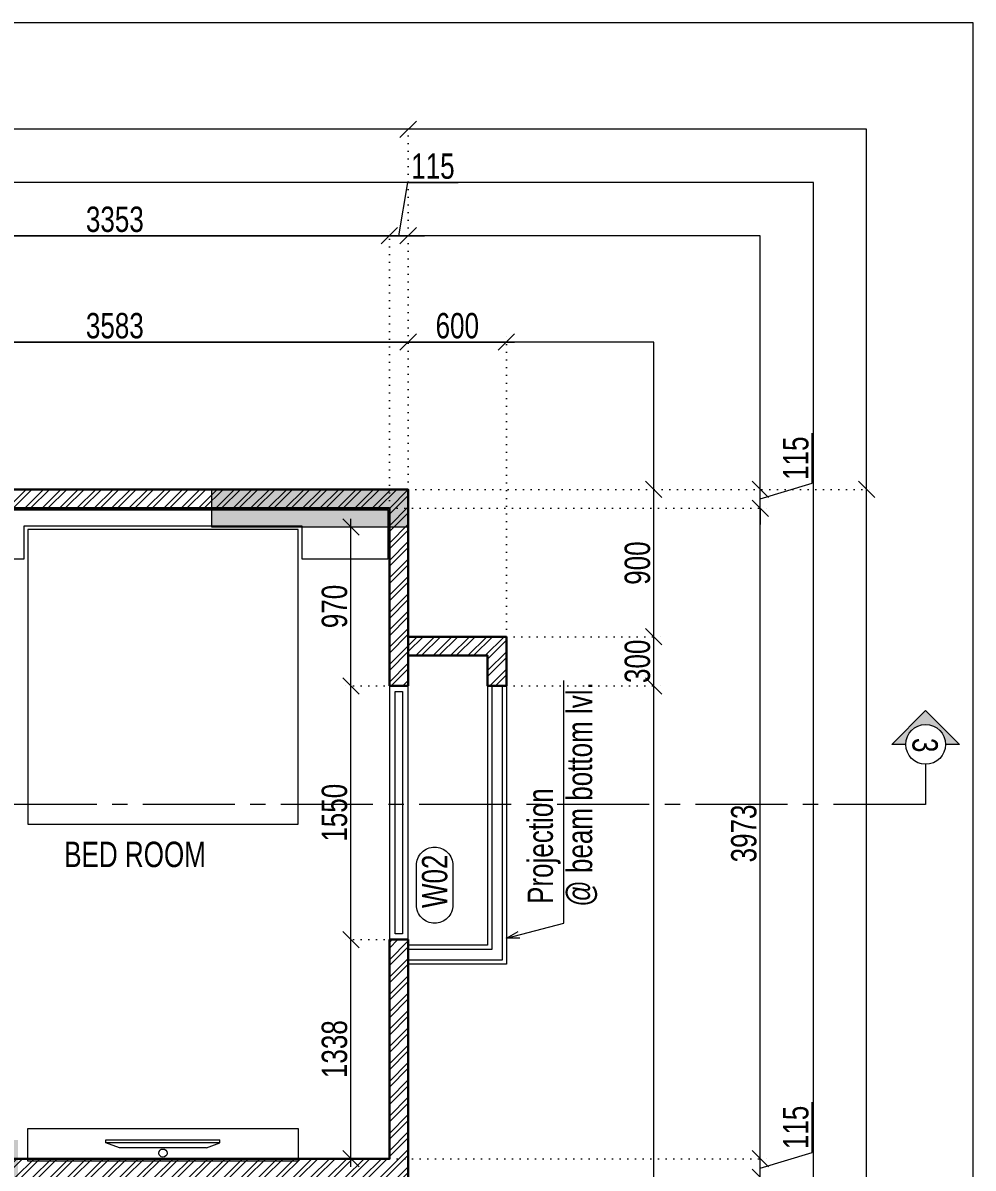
# Model space of a CAD drawing. Header units: inches. Extents: x 785882 to 928568, y 496782 to 576896.
# Drawn here: x 881659 to 887462, y 559058 to 566054 of the extents above; entities that cross this region are included whole.
import ezdxf
from ezdxf.enums import TextEntityAlignment as Align

# ---------------------------------------------------------------- set-up
doc = ezdxf.new("R2010")
doc.units = ezdxf.units.IN
doc.header["$LTSCALE"] = 750
doc.header["$MEASUREMENT"] = 0
for name, pattern in [('CENTER', [2, 1.25, -0.25, 0.25, -0.25]), ('CENTER2', [1.125, 0.75, -0.125, 0.125, -0.125]), ('DOT', [0.25, 0, -0.25])]:
    doc.linetypes.add(name, pattern=pattern)
for name, color, linetype, lineweight in [('COLUMN', 5, 'Continuous', 13), ('DIMENSION WORKING-MSA', 222, 'Continuous', 13), ('ELE-01-MSA', 7, 'Continuous', 30), ('ELE-03-MSA', 145, 'Continuous', 18), ('FURNITURE-MSA', 251, 'Continuous', 5), ('SECTION LINE', 14, 'CENTER', 9), ('TEXT DETAIL-MSA', 212, 'Continuous', 13), ('TEXT ROOM NAME-MSA', 210, 'Continuous', 13), ('WALL HATCH-MSA', 251, 'Continuous', 9), ('WALL-MSA', 32, 'Continuous', 30), ('WINDOE NO-MAS', 4, 'Continuous', 9), ('WINDOW-MSA', 50, 'Continuous', 13)]:
    doc.layers.add(name, color=color, linetype=linetype, lineweight=lineweight)
doc.layers.add('R.C.C HATCH-MSA', color=250, linetype='Continuous')
doc.styles.add('125', font='swisscl.ttf', dxfattribs={"height": 125})
doc.styles.add('AR', font='swisscl.ttf')
doc.styles.add('ARIAL', font='swisscl.ttf', dxfattribs={"height": 360})
doc.styles.add('Arial-Reg+0.8Sc', font='swisscl.ttf')
doc.styles.add('MtXpl_Swis721_LtCn_B', font='swisscl.ttf')
doc.dimstyles.new('100 K.T', dxfattribs={"dimtxt": 360, "dimasz": 80, "dimexe": 0.18, "dimexo": 0.0625, "dimgap": 1, "dimtad": 1, "dimdec": 0, "dimzin": 0, "dimdsep": 46, "dimtxsty": 'ARIAL', "dimblk": 'DOT', "dimcen": 0.09, "dimse1": 1, "dimse2": 1, "dimclrd": 50, "dimclrt": 256, "dimadec": 0, "dimazin": 0, "dimtfac": 1, "dimtdec": 0, "dimtofl": 0, "dimtmove": 1, "dimatfit": 0, "dimfxl": 1, "dimtolj": 1, "dimtzin": 0, "dimlwd": -1, "dimarcsym": 0})
doc.dimstyles.new('WORKING DIM', dxfattribs={"dimtxt": 155, "dimasz": 100, "dimexe": 50, "dimexo": 0, "dimgap": 20, "dimtad": 1, "dimdec": 0, "dimzin": 0, "dimdsep": 46, "dimtxsty": 'AR', "dimblk": 'OBLIQUE', "dimcen": 0.09, "dimdle": 50, "dimclrd": 256, "dimclre": 250, "dimclrt": 256, "dimadec": 0, "dimazin": 0, "dimtfac": 1, "dimtdec": 0, "dimtofl": 0, "dimtmove": 1, "dimatfit": 0, "dimfxl": 1, "dimtolj": 1, "dimtzin": 0, "dimlwd": -1, "dimlwe": -1, "dimarcsym": 0})
pattern_1 = [(45, (36976.4, 0), (-53.0330086, 53.0330086), []), (45, (37011.755, 0), (-53.0330086, 53.0330086), [])]

# ---------------------------------------------------------------- blocks, each defined once
blk = doc.blocks.new('BLOCK-G & H TYPICAL COLOUMN')
at = {"layer": 'R.C.C HATCH-MSA'}
h = blk.add_hatch(color=256, dxfattribs=at)
h.dxf.hatch_style = 1
h.paths.add_polyline_path([(172697.62, -104207.75), (172688.57, -104207.75), (172688.57, -104255), (172697.62, -104255)])
h.paths.add_polyline_path([(172327.12, -104207.75), (172336.18, -104207.75), (172336.18, -104255), (172327.12, -104255)])
h.paths.add_polyline_path([(172819.88, -104207.75), (172819.88, -104216.81), (172867.12, -104216.81), (172867.12, -104207.75)])
h.paths.add_polyline_path([(172204.87, -104207.75), (172204.87, -104216.81), (172157.62, -104216.81), (172157.62, -104207.75)])
h.paths.add_polyline_path([(172561.18, -104240.06), (172552.12, -104240.06), (172552.12, -104287.31), (172561.18, -104287.31)])
h.paths.add_polyline_path([(172463.57, -104240.06), (172472.62, -104240.06), (172472.62, -104287.31), (172463.57, -104287.31)])
h.paths.add_polyline_path([(172177.87, -104422.2), (172177.87, -104431.25), (172130.62, -104431.25), (172130.62, -104422.2)])
h.paths.add_polyline_path([(172894.12, -104422.2), (172894.12, -104431.25), (172846.88, -104431.25), (172846.88, -104422.2)])
h.paths.add_polyline_path([(172336.12, -104486.75), (172336.12, -104495.81), (172288.87, -104495.81), (172288.87, -104486.75)])
h.paths.add_polyline_path([(172202.62, -104543.75), (172202.62, -104552.81), (172155.37, -104552.81), (172155.37, -104543.75)])
h.paths.add_polyline_path([(172822.13, -104543.75), (172822.13, -104552.81), (172869.37, -104552.81), (172869.37, -104543.75)])
h.paths.add_polyline_path([(172516.9, -104495.81), (172507.85, -104495.81), (172507.85, -104448.56), (172516.9, -104448.56)])
h.paths.add_polyline_path([(172697.62, -104104.25), (172688.57, -104104.25), (172688.57, -104057.01), (172697.62, -104057.01)])
h.paths.add_polyline_path([(172327.12, -104104.25), (172336.18, -104104.25), (172336.18, -104057.01), (172327.12, -104057.01)])
h.paths.add_polyline_path([(172819.88, -104104.25), (172819.88, -104095.2), (172867.12, -104095.2), (172867.12, -104104.25)])
h.paths.add_polyline_path([(172204.87, -104104.25), (172204.87, -104095.2), (172157.62, -104095.2), (172157.62, -104104.25)])
h.paths.add_polyline_path([(172561.18, -104071.94), (172552.12, -104071.94), (172552.12, -104024.7), (172561.18, -104024.7)])
h.paths.add_polyline_path([(172463.57, -104071.94), (172472.62, -104071.94), (172472.62, -104024.7), (172463.57, -104024.7)])
h.paths.add_polyline_path([(172177.87, -103889.81), (172177.87, -103880.75), (172130.62, -103880.75), (172130.62, -103889.81)])
h.paths.add_polyline_path([(172894.12, -103889.81), (172894.12, -103880.75), (172846.88, -103880.75), (172846.88, -103889.81)])
h.paths.add_polyline_path([(172336.12, -103825.25), (172336.12, -103816.2), (172288.87, -103816.2), (172288.87, -103825.25)])
h.paths.add_polyline_path([(172202.62, -103768.25), (172202.62, -103759.2), (172155.37, -103759.2), (172155.37, -103768.25)])
h.paths.add_polyline_path([(172822.13, -103768.25), (172822.13, -103759.2), (172869.37, -103759.2), (172869.37, -103768.25)])
h.paths.add_polyline_path([(172516.9, -103816.2), (172507.85, -103816.2), (172507.85, -103863.44), (172516.9, -103863.44)])
h.paths.add_polyline_path([(172548.37, -103699.31), (172548.37, -103690.25), (172595.62, -103690.25), (172595.62, -103699.31)])
h.paths.add_polyline_path([(172476.37, -103699.31), (172476.37, -103690.25), (172429.13, -103690.25), (172429.13, -103699.31)])
h.paths.add_polyline_path([(172726.82, -103612.31), (172726.82, -103603.25), (172774.06, -103603.25), (172774.06, -103612.31)])
h.paths.add_polyline_path([(172297.93, -103612.31), (172297.93, -103603.25), (172250.69, -103603.25), (172250.69, -103612.31)])
h.paths.add_polyline_path([(172920.37, -103523.81), (172920.37, -103514.75), (172857.56, -103514.75), (172857.56, -103523.81)])
h.paths.add_polyline_path([(172104.37, -103523.81), (172104.37, -103514.75), (172167.19, -103514.75), (172167.19, -103523.81)])
h.paths.add_polyline_path([(172476.37, -103492.94), (172467.32, -103492.94), (172467.32, -103445.7), (172476.37, -103445.7)])
h.paths.add_polyline_path([(172548.37, -103492.94), (172557.43, -103492.94), (172557.43, -103445.7), (172548.37, -103445.7)])
h.paths.add_polyline_path([(172663.43, -103454.75), (172759.5, -103454.75), (172759.5, -103349.7), (172663.43, -103349.7), (172663.43, -103358.75), (172750.44, -103358.75), (172750.44, -103445.7), (172663.43, -103445.7)])
h.paths.add_polyline_path([(172361.32, -103454.75), (172265.25, -103454.75), (172265.25, -103349.7), (172361.32, -103349.7), (172361.32, -103358.75), (172274.31, -103358.75), (172274.31, -103445.7), (172361.32, -103445.7)])
h.paths.add_polyline_path([(172428.37, -103358.75), (172419.32, -103358.75), (172419.32, -103311.51), (172428.37, -103311.51)])
h.paths.add_polyline_path([(172428.37, -103132.74), (172419.32, -103132.74), (172419.32, -103179.99), (172428.37, -103179.99)])
h.paths.add_polyline_path([(172151.62, -103286.75), (172151.62, -103277.7), (172104.37, -103277.7), (172104.37, -103286.75)])
h.paths.add_polyline_path([(172245.43, -103162.74), (172245.43, -103153.68), (172198.19, -103153.68), (172198.19, -103162.74)])
h.paths.add_polyline_path([(172428.37, -103021.25), (172419.32, -103021.25), (172419.32, -103068.5), (172428.37, -103068.5)])
h.paths.add_polyline_path([(172245.43, -102997.25), (172236.37, -102997.25), (172236.37, -103044.5), (172245.43, -103044.5)])
h.paths.add_polyline_path([(172104.37, -102997.25), (172104.37, -103006.31), (172151.62, -103006.31), (172151.62, -102997.25)])
h.paths.add_polyline_path([(172596.37, -103358.75), (172605.43, -103358.75), (172605.43, -103311.51), (172596.37, -103311.51)])
h.paths.add_polyline_path([(172596.37, -103132.74), (172605.43, -103132.74), (172605.43, -103179.99), (172596.37, -103179.99)])
h.paths.add_polyline_path([(172873.13, -103286.75), (172873.13, -103277.7), (172920.37, -103277.7), (172920.37, -103286.75)])
h.paths.add_polyline_path([(172779.32, -103162.74), (172779.32, -103153.68), (172826.56, -103153.68), (172826.56, -103162.74)])
h.paths.add_polyline_path([(172596.37, -103021.25), (172605.43, -103021.25), (172605.43, -103068.5), (172596.37, -103068.5)])
h.paths.add_polyline_path([(172779.32, -102997.25), (172788.37, -102997.25), (172788.37, -103044.5), (172779.32, -103044.5)])
h.paths.add_polyline_path([(172920.37, -102997.25), (172920.37, -103006.31), (172873.13, -103006.31), (172873.13, -102997.25)])
h.paths.add_polyline_path([(172548.37, -104612.7), (172548.37, -104621.75), (172595.62, -104621.75), (172595.62, -104612.7)])
h.paths.add_polyline_path([(172476.37, -104612.7), (172476.37, -104621.75), (172429.13, -104621.75), (172429.13, -104612.7)])
h.paths.add_polyline_path([(172297.93, -104699.7), (172297.93, -104708.75), (172250.69, -104708.75), (172250.69, -104699.7)])
h.paths.add_polyline_path([(172104.37, -104788.2), (172104.37, -104797.25), (172167.19, -104797.25), (172167.19, -104788.2)])
h.paths.add_polyline_path([(172726.82, -104699.7), (172726.82, -104708.75), (172774.06, -104708.75), (172774.06, -104699.7)])
h.paths.add_polyline_path([(172920.37, -104788.2), (172920.37, -104797.25), (172857.56, -104797.25), (172857.56, -104788.2)])
h.paths.add_polyline_path([(172476.37, -104819.06), (172467.32, -104819.06), (172467.32, -104866.31), (172476.37, -104866.31)])
h.paths.add_polyline_path([(172548.37, -104819.06), (172557.43, -104819.06), (172557.43, -104866.31), (172548.37, -104866.31)])
h.paths.add_polyline_path([(172663.43, -104857.25), (172759.5, -104857.25), (172759.5, -104962.31), (172663.43, -104962.31), (172663.43, -104953.25), (172750.44, -104953.25), (172750.44, -104866.31), (172663.43, -104866.31)])
h.paths.add_polyline_path([(172361.32, -104857.25), (172265.25, -104857.25), (172265.25, -104962.31), (172361.32, -104962.31), (172361.32, -104953.25), (172274.31, -104953.25), (172274.31, -104866.31), (172361.32, -104866.31)])
h.paths.add_polyline_path([(172428.37, -104953.25), (172419.32, -104953.25), (172419.32, -105000.5), (172428.37, -105000.5)])
h.paths.add_polyline_path([(172428.37, -105178.31), (172419.32, -105178.31), (172419.32, -105131.06), (172428.37, -105131.06)])
h.paths.add_polyline_path([(172151.62, -105025.25), (172151.62, -105034.31), (172104.37, -105034.31), (172104.37, -105025.25)])
h.paths.add_polyline_path([(172245.43, -105072.5), (172236.37, -105072.5), (172236.37, -105025.25), (172245.43, -105025.25)])
h.paths.add_polyline_path([(172428.37, -105290.75), (172419.32, -105290.75), (172419.32, -105243.51), (172428.37, -105243.51)])
h.paths.add_polyline_path([(172245.43, -105314.75), (172236.37, -105314.75), (172236.37, -105267.51), (172245.43, -105267.51)])
h.paths.add_polyline_path([(172104.37, -105277.35), (172113.43, -105277.35), (172113.43, -105314.75), (172104.37, -105314.75)])
h.paths.add_polyline_path([(172596.37, -104953.25), (172605.43, -104953.25), (172605.43, -105000.5), (172596.37, -105000.5)])
h.paths.add_polyline_path([(172596.37, -105178.31), (172605.43, -105178.31), (172605.43, -105131.06), (172596.37, -105131.06)])
h.paths.add_polyline_path([(172873.13, -105025.25), (172873.13, -105034.31), (172920.37, -105034.31), (172920.37, -105025.25)])
h.paths.add_polyline_path([(172788.37, -105025.25), (172779.32, -105025.25), (172779.32, -105072.5), (172788.37, -105072.5)])
h.paths.add_polyline_path([(172596.37, -105290.75), (172605.43, -105290.75), (172605.43, -105243.51), (172596.37, -105243.51)])
h.paths.add_polyline_path([(172779.32, -105314.75), (172788.37, -105314.75), (172788.37, -105267.51), (172779.32, -105267.51)])
h.paths.add_polyline_path([(172911.32, -105314.75), (172920.37, -105314.75), (172920.37, -105277.35), (172911.32, -105277.35)])
h.paths.add_polyline_path([(172688.63, -104486.75), (172688.63, -104495.81), (172735.87, -104495.81), (172735.87, -104486.75)])
h.paths.add_polyline_path([(172688.63, -103825.25), (172688.63, -103816.2), (172735.87, -103816.2), (172735.87, -103825.25)])
at = {"layer": 'COLUMN'}
blk.add_lwpolyline([(172920.37, -102997.25), (172920.37, -103006.31), (172873.13, -103006.31), (172873.13, -102997.25)], close=True, dxfattribs=at)
blk = doc.blocks.new('_Dot')
at = {"linetype": 'ByBlock', "lineweight": -2}
blk.add_line((-0.5, 0), (-1, 0), dxfattribs=at)
at = {"linetype": 'ByBlock', "const_width": 0.5}
blk.add_lwpolyline([(-0.25, 0, 1), (0.25, 0, 1)], format="xyb", close=True, dxfattribs=at)
blk = doc.blocks.new('G$C7997B730')
at = {"layer": 'FURNITURE-MSA'}
for p, q in [((36, 1325, 0), (0, 1325, 0)), ((0, 1325, 0), (0, 0, 0)), ((36, 1325, 0), (0, 1325, 0)), ((93, 1169, 0), (36, 1325, 0)), ((36, 0, 0), (36, 1325, 0)), ((93, 1169, 0), (36, 1325, 0)), ((93, 156, 0), (93, 1169, 0)), ((93, 156, 0), (36, 0, 0)), ((36, 0, 0), (0, 0, 0))]:
    blk.add_line(p, q, dxfattribs=at)
blk = doc.blocks.new('A$Caebde61c')
at = {"layer": 'FURNITURE-MSA'}
for points in [[(20078.6, -225), (18378.6, -225), (18378.6, -425), (17828.6, -425), (17828.6, -125), (20601.4, -125), (20601.4, -425), (20078.6, -425)], [(18403.6, -245), (18403.6, -2045), (20053.6, -2045), (20053.6, -245)], [(20053.6, -3903.3), (20053.6, -4103.3), (18403.6, -4103.3), (18403.6, -3903.3)]]:
    blk.add_lwpolyline(points, close=True, dxfattribs=at)
blk.add_circle((19228.6, -4054.2, 0), 25, dxfattribs=at)
at = {"layer": 'FURNITURE-MSA', "xscale": -0.5248800000000006, "yscale": 0.5248800000000006, "zscale": 0.5248800000000005, "rotation": 89.99999999999993}
blk.add_blockref('G$C7997B730', (19576.3, -3973.6, 0), dxfattribs=at)
blk = doc.blocks.new('Win-Tag-03')
blk.add_lwpolyline([(-130, 120), (130, 120, -0.414214), (250, 0), (250, 0, -0.414214), (130, -120), (-130, -120, -0.414214), (-250, 0), (-250, 0, -0.414214)], format="xyb", close=True)
blk = doc.blocks.new('section sym.')
h = blk.add_hatch(color=256)
h.dxf.hatch_style = 1
h.paths.add_polyline_path([(-240, 90), (-240, 152.8), (-392.8, 0), (-240, -152.8), (-240, -90, -0.414214), (-330, 0, -0.414214)])
at = {"layer": 'SECTION LINE', "linetype": 'Continuous'}
blk.add_line((-150, 0), (0, 0), dxfattribs=at)
blk.add_lwpolyline([(-240, -90), (-240, -152.8), (-392.8, 0), (-240, 152.8), (-240, 90)], dxfattribs=at)
blk.add_circle((-240, 0), 90, dxfattribs=at)
blk = doc.blocks.new('A$C37e82350')
at = {"layer": 'SECTION LINE', "linetype": 'CENTER2'}
blk.add_lwpolyline([(1868.5, 15657), (1925, 15657), (1925, -11419.6), (1880.9, -11419.6)], dxfattribs=at)
at = {"layer": 'SECTION LINE', "xscale": 1.347826086956522, "yscale": 1.347826086956522, "zscale": 1.347826086956522}
blk.add_blockref('section sym.', (1880.9, 15657), dxfattribs=at)
at = {"layer": 'SECTION LINE', "style": '125'}
blk.add_text('3', height=155, dxfattribs=at).set_placement((1562.4, 15653.9), align=Align.MIDDLE)
blk = doc.blocks.new('_Oblique')
at = {"color": 0, "linetype": 'ByBlock', "lineweight": -2}
blk.add_line((-0.5, -0.5), (0.5, 0.5), dxfattribs=at)
blk = doc.blocks.new('*D2332')
at = {"layer": 'Defpoints', "color": 0, "ltscale": 0.25, "transparency": 16777216}
for p in [(884012.3, 564104), (880429.5, 563204), (884012.3, 563204)]:
    blk.add_point(p, dxfattribs=at)
at = {"layer": 'DIMENSION WORKING-MSA', "color": 250, "linetype": 'DOT', "ltscale": 0.25, "transparency": 16777216}
for p, q in [((880429.5, 563204), (880429.5, 564154)), ((884012.3, 563204), (884012.3, 564154))]:
    blk.add_line(p, q, dxfattribs=at)
at = {"layer": 'DIMENSION WORKING-MSA', "ltscale": 0.25, "transparency": 16777216}
blk.add_line((880379.5, 564104), (884062.3, 564104), dxfattribs=at)
at = {"layer": 'DIMENSION WORKING-MSA', "ltscale": 0.25, "transparency": 16777216, "xscale": 100, "yscale": 100, "zscale": 100, "rotation": 180}
blk.add_blockref('_Oblique', (880429.5, 564104), dxfattribs=at)
at = {"layer": 'DIMENSION WORKING-MSA', "ltscale": 0.25, "transparency": 16777216, "xscale": 100, "yscale": 100, "zscale": 100}
blk.add_blockref('_Oblique', (884012.3, 564104), dxfattribs=at)
at = {"layer": 'DIMENSION WORKING-MSA', "ltscale": 0.25, "transparency": 16777216, "insert": (882220.9, 564203.4), "char_height": 155, "attachment_point": 5, "style": 'AR'}
blk.add_mtext('\\A1;3583', dxfattribs=at)
blk = doc.blocks.new('*D2333')
at = {"layer": 'Defpoints', "color": 0, "ltscale": 0.25, "transparency": 16777216}
for p in [(884612.3, 564104), (884012.3, 563204), (884612.3, 562304)]:
    blk.add_point(p, dxfattribs=at)
at = {"layer": 'DIMENSION WORKING-MSA', "color": 250, "linetype": 'DOT', "ltscale": 0.25, "transparency": 16777216}
for p, q in [((884012.3, 563204), (884012.3, 564154)), ((884612.3, 562304), (884612.3, 564154))]:
    blk.add_line(p, q, dxfattribs=at)
at = {"layer": 'DIMENSION WORKING-MSA', "ltscale": 0.25, "transparency": 16777216}
blk.add_line((883962.3, 564104), (884662.3, 564104), dxfattribs=at)
at = {"layer": 'DIMENSION WORKING-MSA', "ltscale": 0.25, "transparency": 16777216, "xscale": 100, "yscale": 100, "zscale": 100, "rotation": 180}
blk.add_blockref('_Oblique', (884012.3, 564104), dxfattribs=at)
at = {"layer": 'DIMENSION WORKING-MSA', "ltscale": 0.25, "transparency": 16777216, "xscale": 100, "yscale": 100, "zscale": 100}
blk.add_blockref('_Oblique', (884612.3, 564104), dxfattribs=at)
at = {"layer": 'DIMENSION WORKING-MSA', "ltscale": 0.25, "transparency": 16777216, "insert": (884312.3, 564203.3), "char_height": 155, "attachment_point": 5, "style": 'AR'}
blk.add_mtext('\\A1;600', dxfattribs=at)
blk = doc.blocks.new('*D2329')
at = {"layer": 'Defpoints', "color": 0, "ltscale": 0.25, "transparency": 16777216}
for p in [(883897.3, 564754), (883897.3, 563089), (880544.5, 562004)]:
    blk.add_point(p, dxfattribs=at)
at = {"layer": 'DIMENSION WORKING-MSA', "color": 250, "linetype": 'DOT', "ltscale": 0.25, "transparency": 16777216}
for p, q in [((880544.5, 562004), (880544.5, 564804)), ((883897.3, 563089), (883897.3, 564804))]:
    blk.add_line(p, q, dxfattribs=at)
at = {"layer": 'DIMENSION WORKING-MSA', "ltscale": 0.25, "transparency": 16777216}
blk.add_line((880494.5, 564754), (883947.3, 564754), dxfattribs=at)
at = {"layer": 'DIMENSION WORKING-MSA', "ltscale": 0.25, "transparency": 16777216, "xscale": 100, "yscale": 100, "zscale": 100, "rotation": 180}
blk.add_blockref('_Oblique', (880544.5, 564754), dxfattribs=at)
at = {"layer": 'DIMENSION WORKING-MSA', "ltscale": 0.25, "transparency": 16777216, "xscale": 100, "yscale": 100, "zscale": 100}
blk.add_blockref('_Oblique', (883897.3, 564754), dxfattribs=at)
at = {"layer": 'DIMENSION WORKING-MSA', "ltscale": 0.25, "transparency": 16777216, "insert": (882220.9, 564853.4), "char_height": 155, "attachment_point": 5, "style": 'AR'}
blk.add_mtext('\\A1;3353', dxfattribs=at)
blk = doc.blocks.new('*D2330')
at = {"layer": 'Defpoints', "color": 0, "ltscale": 0.25, "transparency": 16777216}
for p in [(884012.3, 564754), (884012.3, 563204), (883897.3, 563089)]:
    blk.add_point(p, dxfattribs=at)
at = {"layer": 'DIMENSION WORKING-MSA', "ltscale": 0.25, "transparency": 16777216}
for p, q in [((883954.8, 564754), (884010.1, 565079)), ((884010.1, 565079), (884316.9, 565079)), ((883897.3, 564754), (883797.3, 564754)), ((883897.3, 564754), (884012.3, 564754)), ((884012.3, 564754), (884112.3, 564754))]:
    blk.add_line(p, q, dxfattribs=at)
at = {"layer": 'DIMENSION WORKING-MSA', "color": 250, "linetype": 'DOT', "ltscale": 0.25, "transparency": 16777216}
for p, q in [((883897.3, 563089), (883897.3, 564804)), ((884012.3, 563204), (884012.3, 564804))]:
    blk.add_line(p, q, dxfattribs=at)
at = {"layer": 'DIMENSION WORKING-MSA', "ltscale": 0.25, "transparency": 16777216, "xscale": 100, "yscale": 100, "zscale": 100}
blk.add_blockref('_Oblique', (883897.3, 564754), dxfattribs=at)
at = {"layer": 'DIMENSION WORKING-MSA', "ltscale": 0.25, "transparency": 16777216, "xscale": 100, "yscale": 100, "zscale": 100, "rotation": 180}
blk.add_blockref('_Oblique', (884012.3, 564754), dxfattribs=at)
at = {"layer": 'DIMENSION WORKING-MSA', "ltscale": 0.25, "transparency": 16777216, "insert": (884163.5, 565178), "char_height": 155, "attachment_point": 5, "style": 'AR'}
blk.add_mtext('\\A1;115', dxfattribs=at)
blk = doc.blocks.new('*D2288')
at = {"layer": 'Defpoints', "color": 0, "ltscale": 0.25, "transparency": 16777216}
for p in [(863285.9, 565404), (863285.9, 563204), (884012.3, 563204)]:
    blk.add_point(p, dxfattribs=at)
at = {"layer": 'DIMENSION WORKING-MSA', "ltscale": 0.25, "transparency": 16777216}
blk.add_line((884062.3, 565404), (863235.9, 565404), dxfattribs=at)
at = {"layer": 'DIMENSION WORKING-MSA', "color": 250, "linetype": 'DOT', "ltscale": 0.25, "transparency": 16777216}
for p, q in [((863285.9, 563204), (863285.9, 565454)), ((884012.3, 563204), (884012.3, 565454))]:
    blk.add_line(p, q, dxfattribs=at)
at = {"layer": 'DIMENSION WORKING-MSA', "ltscale": 0.25, "transparency": 16777216, "xscale": 100, "yscale": 100, "zscale": 100, "rotation": 180}
blk.add_blockref('_Oblique', (863285.9, 565404), dxfattribs=at)
at = {"layer": 'DIMENSION WORKING-MSA', "ltscale": 0.25, "transparency": 16777216, "xscale": 100, "yscale": 100, "zscale": 100}
blk.add_blockref('_Oblique', (884012.3, 565404), dxfattribs=at)
at = {"layer": 'DIMENSION WORKING-MSA', "ltscale": 0.25, "transparency": 16777216, "insert": (873649.1, 565503.3), "char_height": 155, "attachment_point": 5, "style": 'AR'}
blk.add_mtext('\\A1;20726', dxfattribs=at)
blk = doc.blocks.new('*D2175')
at = {"layer": 'Defpoints', "color": 0, "ltscale": 0.25, "transparency": 16777216}
for p in [(884612.3, 562304), (885512.3, 562304), (884612.3, 562004)]:
    blk.add_point(p, dxfattribs=at)
at = {"layer": 'DIMENSION WORKING-MSA', "ltscale": 0.25, "transparency": 16777216}
blk.add_line((885512.3, 561954), (885512.3, 562354), dxfattribs=at)
at = {"layer": 'DIMENSION WORKING-MSA', "color": 250, "linetype": 'DOT', "ltscale": 0.25, "transparency": 16777216}
for p, q in [((884612.3, 562304), (885562.3, 562304)), ((884612.3, 562004), (885562.3, 562004))]:
    blk.add_line(p, q, dxfattribs=at)
at = {"layer": 'DIMENSION WORKING-MSA', "ltscale": 0.25, "transparency": 16777216, "xscale": 100, "yscale": 100, "zscale": 100}
for p, rotation in [((885512.3, 562304), 90), ((885512.3, 562004), 270)]:
    blk.add_blockref('_Oblique', p, dxfattribs=dict(at, rotation=rotation))
at = {"layer": 'DIMENSION WORKING-MSA', "ltscale": 0.25, "transparency": 16777216, "insert": (885412.8, 562154), "char_height": 155, "attachment_point": 5, "rotation": 90, "style": 'AR'}
blk.add_mtext('\\A1;300', dxfattribs=at)
blk = doc.blocks.new('*D2176')
at = {"layer": 'Defpoints', "color": 0, "ltscale": 0.25, "transparency": 16777216}
for p in [(884012.3, 563204), (885512.3, 563204), (884612.3, 562304)]:
    blk.add_point(p, dxfattribs=at)
at = {"layer": 'DIMENSION WORKING-MSA', "ltscale": 0.25, "transparency": 16777216}
blk.add_line((885512.3, 562254), (885512.3, 563254), dxfattribs=at)
at = {"layer": 'DIMENSION WORKING-MSA', "color": 250, "linetype": 'DOT', "ltscale": 0.25, "transparency": 16777216}
for p, q in [((884012.3, 563204), (885562.3, 563204)), ((884612.3, 562304), (885562.3, 562304))]:
    blk.add_line(p, q, dxfattribs=at)
at = {"layer": 'DIMENSION WORKING-MSA', "ltscale": 0.25, "transparency": 16777216, "xscale": 100, "yscale": 100, "zscale": 100}
for p, rotation in [((885512.3, 563204), 90), ((885512.3, 562304), 270)]:
    blk.add_blockref('_Oblique', p, dxfattribs=dict(at, rotation=rotation))
at = {"layer": 'DIMENSION WORKING-MSA', "ltscale": 0.25, "transparency": 16777216, "insert": (885412.9, 562754), "char_height": 155, "attachment_point": 5, "rotation": 90, "style": 'AR'}
blk.add_mtext('\\A1;900', dxfattribs=at)
blk = doc.blocks.new('*D2184')
at = {"layer": 'Defpoints', "color": 0, "ltscale": 0.25, "transparency": 16777216}
for p in [(883897.3, 559115.7), (886162.3, 559115.7), (883897.3, 559000.7)]:
    blk.add_point(p, dxfattribs=at)
at = {"layer": 'DIMENSION WORKING-MSA', "ltscale": 0.25, "transparency": 16777216}
for p, q in [((886479.5, 559153.3), (886479.5, 559460.2)), ((886162.3, 559115.7), (886162.3, 559215.7)), ((886162.3, 559058.2), (886479.5, 559153.3)), ((886162.3, 559000.7), (886162.3, 559115.7)), ((886162.3, 559000.7), (886162.3, 558900.7))]:
    blk.add_line(p, q, dxfattribs=at)
at = {"layer": 'DIMENSION WORKING-MSA', "color": 250, "linetype": 'DOT', "ltscale": 0.25, "transparency": 16777216}
for p, q in [((883897.3, 559115.7), (886212.3, 559115.7)), ((883897.3, 559000.7), (886212.3, 559000.7))]:
    blk.add_line(p, q, dxfattribs=at)
at = {"layer": 'DIMENSION WORKING-MSA', "ltscale": 0.25, "transparency": 16777216, "xscale": 100, "yscale": 100, "zscale": 100}
for p, rotation in [((886162.3, 559115.7), 270), ((886162.3, 559000.7), 90)]:
    blk.add_blockref('_Oblique', p, dxfattribs=dict(at, rotation=rotation))
at = {"layer": 'DIMENSION WORKING-MSA', "ltscale": 0.25, "transparency": 16777216, "insert": (886380.4, 559306.7), "char_height": 155, "attachment_point": 5, "rotation": 90, "style": 'AR'}
blk.add_mtext('\\A1;115', dxfattribs=at)
blk = doc.blocks.new('*D2185')
at = {"layer": 'Defpoints', "color": 0, "ltscale": 0.25, "transparency": 16777216}
for p in [(883897.3, 563089), (886162.3, 563089), (883897.3, 559115.7)]:
    blk.add_point(p, dxfattribs=at)
at = {"layer": 'DIMENSION WORKING-MSA', "ltscale": 0.25, "transparency": 16777216}
blk.add_line((886162.3, 559065.7), (886162.3, 563139), dxfattribs=at)
at = {"layer": 'DIMENSION WORKING-MSA', "color": 250, "linetype": 'DOT', "ltscale": 0.25, "transparency": 16777216}
for p, q in [((883897.3, 563089), (886212.3, 563089)), ((883897.3, 559115.7), (886212.3, 559115.7))]:
    blk.add_line(p, q, dxfattribs=at)
at = {"layer": 'DIMENSION WORKING-MSA', "ltscale": 0.25, "transparency": 16777216, "xscale": 100, "yscale": 100, "zscale": 100}
for p, rotation in [((886162.3, 563089), 90), ((886162.3, 559115.7), 270)]:
    blk.add_blockref('_Oblique', p, dxfattribs=dict(at, rotation=rotation))
at = {"layer": 'DIMENSION WORKING-MSA', "ltscale": 0.25, "transparency": 16777216, "insert": (886062.9, 561102.3), "char_height": 155, "attachment_point": 5, "rotation": 90, "style": 'AR'}
blk.add_mtext('\\A1;3973', dxfattribs=at)
blk = doc.blocks.new('*D2186')
at = {"layer": 'Defpoints', "color": 0, "ltscale": 0.25, "transparency": 16777216}
for p in [(884012.3, 563204), (886162.3, 563204), (883897.3, 563089)]:
    blk.add_point(p, dxfattribs=at)
at = {"layer": 'DIMENSION WORKING-MSA', "ltscale": 0.25, "transparency": 16777216}
for p, q in [((886479.5, 563241.6), (886479.5, 563548.5)), ((886162.3, 563204), (886162.3, 563304)), ((886162.3, 563146.5), (886479.5, 563241.6)), ((886162.3, 563089), (886162.3, 563204)), ((886162.3, 563089), (886162.3, 562989))]:
    blk.add_line(p, q, dxfattribs=at)
at = {"layer": 'DIMENSION WORKING-MSA', "color": 250, "linetype": 'DOT', "ltscale": 0.25, "transparency": 16777216}
for p, q in [((884012.3, 563204), (886212.3, 563204)), ((883897.3, 563089), (886212.3, 563089))]:
    blk.add_line(p, q, dxfattribs=at)
at = {"layer": 'DIMENSION WORKING-MSA', "ltscale": 0.25, "transparency": 16777216, "xscale": 100, "yscale": 100, "zscale": 100}
for p, rotation in [((886162.3, 563204), 270), ((886162.3, 563089), 90)]:
    blk.add_blockref('_Oblique', p, dxfattribs=dict(at, rotation=rotation))
at = {"layer": 'DIMENSION WORKING-MSA', "ltscale": 0.25, "transparency": 16777216, "insert": (886380.4, 563395), "char_height": 155, "attachment_point": 5, "rotation": 90, "style": 'AR'}
blk.add_mtext('\\A1;115', dxfattribs=at)
blk = doc.blocks.new('*D2187')
at = {"layer": 'Defpoints', "color": 0, "ltscale": 0.25, "transparency": 16777216}
for p in [(884012.3, 563204), (886812.3, 563204), (884012.3, 504339.5)]:
    blk.add_point(p, dxfattribs=at)
at = {"layer": 'DIMENSION WORKING-MSA', "ltscale": 0.25, "transparency": 16777216}
blk.add_line((886812.3, 504289.5), (886812.3, 563254), dxfattribs=at)
at = {"layer": 'DIMENSION WORKING-MSA', "color": 250, "linetype": 'DOT', "ltscale": 0.25, "transparency": 16777216}
for p, q in [((884012.3, 563204), (886862.3, 563204)), ((884012.3, 504339.5), (886862.3, 504339.5))]:
    blk.add_line(p, q, dxfattribs=at)
at = {"layer": 'DIMENSION WORKING-MSA', "ltscale": 0.25, "transparency": 16777216, "xscale": 100, "yscale": 100, "zscale": 100}
for p, rotation in [((886812.3, 563204), 90), ((886812.3, 504339.5), 270)]:
    blk.add_blockref('_Oblique', p, dxfattribs=dict(at, rotation=rotation))
at = {"layer": 'DIMENSION WORKING-MSA', "ltscale": 0.25, "transparency": 16777216, "insert": (886712.9, 533771.7), "char_height": 155, "attachment_point": 5, "rotation": 90, "style": 'AR'}
blk.add_mtext('\\A1;58865', dxfattribs=at)
blk = doc.blocks.new('*D1821')
at = {"layer": 'Defpoints', "color": 0, "ltscale": 0.25, "transparency": 16777216}
for p in [(883662.3, 560454), (883912.3, 560454), (883662.3, 559115.7)]:
    blk.add_point(p, dxfattribs=at)
at = {"layer": 'DIMENSION WORKING-MSA', "ltscale": 0.25, "transparency": 16777216}
blk.add_line((883662.3, 559065.7), (883662.3, 560504), dxfattribs=at)
at = {"layer": 'DIMENSION WORKING-MSA', "color": 250, "linetype": 'DOT', "ltscale": 0.25, "transparency": 16777216}
for p, q in [((883912.3, 560454), (883612.3, 560454)), ((883662.3, 559115.7), (883712.3, 559115.7))]:
    blk.add_line(p, q, dxfattribs=at)
at = {"layer": 'DIMENSION WORKING-MSA', "ltscale": 0.25, "transparency": 16777216, "xscale": 100, "yscale": 100, "zscale": 100}
for p, rotation in [((883662.3, 560454), 90), ((883662.3, 559115.7), 270)]:
    blk.add_blockref('_Oblique', p, dxfattribs=dict(at, rotation=rotation))
at = {"layer": 'DIMENSION WORKING-MSA', "ltscale": 0.25, "transparency": 16777216, "insert": (883562.8, 559784.8), "char_height": 155, "attachment_point": 5, "rotation": 90, "style": 'AR'}
blk.add_mtext('\\A1;1338', dxfattribs=at)
blk = doc.blocks.new('*D1822')
at = {"layer": 'Defpoints', "color": 0, "ltscale": 0.25, "transparency": 16777216}
for p in [(883662.3, 562004), (883912.3, 562004), (883912.3, 560454)]:
    blk.add_point(p, dxfattribs=at)
at = {"layer": 'DIMENSION WORKING-MSA', "ltscale": 0.25, "transparency": 16777216}
blk.add_line((883662.3, 560404), (883662.3, 562054), dxfattribs=at)
at = {"layer": 'DIMENSION WORKING-MSA', "color": 250, "linetype": 'DOT', "ltscale": 0.25, "transparency": 16777216}
for p, q in [((883912.3, 562004), (883612.3, 562004)), ((883912.3, 560454), (883612.3, 560454))]:
    blk.add_line(p, q, dxfattribs=at)
at = {"layer": 'DIMENSION WORKING-MSA', "ltscale": 0.25, "transparency": 16777216, "xscale": 100, "yscale": 100, "zscale": 100}
for p, rotation in [((883662.3, 562004), 90), ((883662.3, 560454), 270)]:
    blk.add_blockref('_Oblique', p, dxfattribs=dict(at, rotation=rotation))
at = {"layer": 'DIMENSION WORKING-MSA', "ltscale": 0.25, "transparency": 16777216, "insert": (883562.9, 561229), "char_height": 155, "attachment_point": 5, "rotation": 90, "style": 'AR'}
blk.add_mtext('\\A1;1550', dxfattribs=at)
blk = doc.blocks.new('*D1823')
at = {"layer": 'Defpoints', "color": 0, "ltscale": 0.25, "transparency": 16777216}
for p in [(883662.3, 562974), (883662.3, 562974), (883912.3, 562004)]:
    blk.add_point(p, dxfattribs=at)
at = {"layer": 'DIMENSION WORKING-MSA', "ltscale": 0.25, "transparency": 16777216}
blk.add_line((883662.3, 561954), (883662.3, 563024), dxfattribs=at)
at = {"layer": 'DIMENSION WORKING-MSA', "color": 250, "linetype": 'DOT', "ltscale": 0.25, "transparency": 16777216}
for p, q in [((883662.3, 562974), (883712.3, 562974)), ((883912.3, 562004), (883612.3, 562004))]:
    blk.add_line(p, q, dxfattribs=at)
at = {"layer": 'DIMENSION WORKING-MSA', "ltscale": 0.25, "transparency": 16777216, "xscale": 100, "yscale": 100, "zscale": 100}
for p, rotation in [((883662.3, 562974), 90), ((883662.3, 562004), 270)]:
    blk.add_blockref('_Oblique', p, dxfattribs=dict(at, rotation=rotation))
at = {"layer": 'DIMENSION WORKING-MSA', "ltscale": 0.25, "transparency": 16777216, "insert": (883562.9, 562489), "char_height": 155, "attachment_point": 5, "rotation": 90, "style": 'AR'}
blk.add_mtext('\\A1;970', dxfattribs=at)

msp = doc.modelspace()

# ---------------------------------------------------------------- hatches: boundary and pattern name
at = {"layer": 'WALL HATCH-MSA'}
h = msp.add_hatch(dxfattribs=at)
h.set_pattern_fill('ANSI32', color=256, scale=200)
h.set_pattern_definition(pattern_1)
h.paths.add_polyline_path([(884012.3, 563204), (880429.5, 563204), (880429.5, 561129), (880544.5, 561129), (880544.5, 563089), (883897.3, 563089), (883897.3, 562004), (884012.3, 562004)])
h = msp.add_hatch(dxfattribs=at)
h.set_pattern_fill('ANSI32', color=256, scale=200)
h.set_pattern_definition(pattern_1)
h.paths.add_polyline_path([(884012.3, 562304), (884012.3, 562189), (884497.3, 562189), (884497.3, 562004), (884612.3, 562004), (884612.3, 562304)])
h = msp.add_hatch(dxfattribs=at)
h.set_pattern_fill('ANSI32', color=256, scale=200)
h.set_pattern_definition(pattern_1)
h.paths.add_polyline_path([(884012.3, 560454), (883897.3, 560454), (883897.3, 559115.7), (880429.5, 559115.7), (880429.5, 559000.7), (883897.3, 559000.7), (883897.3, 558600.7), (884012.3, 558600.7)])

# ---------------------------------------------------------------- linework, layer by layer
at = {"layer": 'Defpoints', "color": 1, "lineweight": 0}
for points in [[(887462.3, 566054), (859835.9, 566054), (859835.9, 501489.5), (887462.3, 501489.5)], [(886812.3, 565404), (860485.9, 565404), (860485.9, 502139.5), (886812.3, 502139.5)], [(886487.3, 565079), (860810.9, 565079), (860810.9, 502464.5), (886487.3, 502464.5)], [(886162.3, 564754), (861135.9, 564754), (861135.9, 502789.5), (886162.3, 502789.5)], [(885512.3, 564104), (861785.9, 564104), (861785.9, 503439.5), (885512.3, 503439.5)]]:
    msp.add_lwpolyline(points, close=True, dxfattribs=at)
at = {"layer": 'ELE-01-MSA', "lineweight": 0}
for p, q in [((884522.3, 562004), (884522.3, 560394)), ((884587.3, 562004), (884587.3, 560329)), ((884522.3, 560394), (884012.3, 560394)), ((884587.3, 560329), (884012.3, 560329))]:
    msp.add_line(p, q, dxfattribs=at)
at = {"layer": 'ELE-03-MSA', "lineweight": 0}
for p, q in [((884497.3, 562004), (884497.3, 560419)), ((884612.3, 562004), (884612.3, 560304)), ((884497.3, 560419), (884012.3, 560419)), ((884612.3, 560304), (884012.3, 560304))]:
    msp.add_line(p, q, dxfattribs=at)
at = {"layer": 'WALL-MSA'}
for p, q in [((880429.5, 563204), (884012.3, 563204)), ((880544.5, 563089), (883897.3, 563089)), ((883897.3, 559115.7), (880429.5, 559115.7))]:
    msp.add_line(p, q, dxfattribs=at)
at = {"layer": 'WALL-MSA', "linetype": 'ByBlock'}
for p, q in [((884012.3, 563204), (884012.3, 562004)), ((883897.3, 563089), (883897.3, 562004)), ((883897.3, 562004), (884012.3, 562004)), ((883897.3, 560454), (883897.3, 559115.7)), ((883897.3, 560454), (884012.3, 560454)), ((884012.3, 560454), (884012.3, 558600.7))]:
    msp.add_line(p, q, dxfattribs=at)
msp.add_lwpolyline([(884612.3, 562304), (884612.3, 562004), (884497.3, 562004), (884497.3, 562189), (884012.3, 562189), (884012.3, 562304)], close=True, dxfattribs=at)
at = {"layer": 'WINDOW-MSA'}
for p, q in [((883897.3, 562004), (883897.3, 560454)), ((884012.3, 560454), (884012.3, 562004))]:
    msp.add_line(p, q, dxfattribs=at)
msp.add_lwpolyline([(883932.3, 560489), (883932.3, 561969), (883977.3, 561969), (883977.3, 560489)], close=True, dxfattribs=at)

# ---------------------------------------------------------------- block references
at = {"color": 2, "rotation": 270}
msp.add_blockref('A$C37e82350', (871515.5, 563204), dxfattribs=at)
at = {"layer": 'COLUMN', "xscale": 25.4, "yscale": 25.4, "zscale": 25.4}
msp.add_blockref('BLOCK-G & H TYPICAL COLOUMN', (-3508165.2, 3179334.2), dxfattribs=at)
at = {"layer": 'FURNITURE-MSA'}
msp.add_blockref('A$Caebde61c', (863285.9, 563204), dxfattribs=at)
at = {"layer": 'WINDOE NO-MAS', "xscale": 0.9300595238095237, "yscale": 0.9300595238095237, "zscale": 0.9300595238095237, "rotation": 89.99999999999997}
msp.add_blockref('Win-Tag-03', (884173.9, 560786.2), dxfattribs=at)

# ---------------------------------------------------------------- texts
at = {"layer": 'TEXT DETAIL-MSA', "style": '125'}
for s, p in [('@ beam bottom lvl.', (885058.5, 561340.8)), ('Projection', (884818.8, 561025.1))]:
    msp.add_text(s, height=155, rotation=90, dxfattribs=at).set_placement(p, align=Align.MIDDLE_CENTER)
at = {"layer": 'TEXT ROOM NAME-MSA', "lineweight": 0, "style": 'MtXpl_Swis721_LtCn_B'}
msp.add_text('BED ROOM', height=155, dxfattribs=at).set_placement((881911.8, 560897.1))
at = {"layer": 'WINDOE NO-MAS', "style": 'Arial-Reg+0.8Sc'}
msp.add_text('W02', height=155, rotation=90, dxfattribs=at).set_placement((884173.9, 560810.1), align=Align.MIDDLE_CENTER)

# ---------------------------------------------------------------- dimensions: what is measured, and where the dimension line sits
at = {"layer": 'DIMENSION WORKING-MSA', "ltscale": 0.25}
for base, p1, p2, picture, middle in [((863285.9, 565404), (884012.3, 563204), (863285.9, 563204), '*D2288', (873649.1, 565503.3)), ((883897.3, 564754), (880544.5, 562004), (883897.3, 563089), '*D2329', (882220.9, 564853.4)), ((884012.3, 564104), (880429.5, 563204), (884012.3, 563204), '*D2332', (882220.9, 564203.4)), ((884612.3, 564104), (884012.3, 563204), (884612.3, 562304), '*D2333', (884312.3, 564203.3))]:
    dim = msp.add_linear_dim(base=base, p1=p1, p2=p2, dimstyle='WORKING DIM', dxfattribs=at)
    dim.commit()
    dim.dimension.update_dxf_attribs({"geometry": picture, "text_midpoint": middle})
dim = msp.add_linear_dim(base=(884012.3, 564754), p1=(883897.3, 563089), p2=(884012.3, 563204), dimstyle='WORKING DIM', dxfattribs=at)
dim.commit()
dim.dimension.update_dxf_attribs({"geometry": '*D2330', "text_midpoint": (884030.1, 565079), "dimtype": 160})
for base, p1, p2, picture, middle in [((886162.3, 563204), (883897.3, 563089), (884012.3, 563204), '*D2186', (886380.4, 563261.6)), ((885512.3, 563204), (884612.3, 562304), (884012.3, 563204), '*D2176', (885412.9, 562754)), ((886812.2949536, 563203.9564724), (884012.2949531, 504339.4564721), (884012.2949531, 563203.9564724), '*D2187', (886712.915858, 533771.7064723)), ((886162.3, 563089), (883897.3, 559115.7), (883897.3, 563089), '*D2185', (886062.9, 561102.3)), ((883662.3, 562974), (883912.3, 562004), (883662.3, 562974), '*D1823', (883562.9, 562489)), ((883662.3, 562004), (883912.3, 560454), (883912.3, 562004), '*D1822', (883562.9, 561229)), ((883662.3, 560454), (883662.3, 559115.7), (883912.3, 560454), '*D1821', (883562.8, 559784.8)), ((886162.3, 559115.7), (883897.3, 559000.7), (883897.3, 559115.7), '*D2184', (886380.4, 559173.3))]:
    dim = msp.add_linear_dim(base=base, p1=p1, p2=p2, angle=90, dimstyle='WORKING DIM', dxfattribs=at)
    dim.commit()
    dim.dimension.update_dxf_attribs({"geometry": picture, "text_midpoint": middle})
dim = msp.add_linear_dim(base=(885512.3, 562304), p1=(884612.3, 562004), p2=(884612.3, 562304), angle=90, dimstyle='WORKING DIM', dxfattribs=at)
dim.commit()
dim.dimension.update_dxf_attribs({"geometry": '*D2175', "text_midpoint": (885512.3, 562154), "dimtype": 160})

# ---------------------------------------------------------------- leaders
at = {"layer": 'TEXT DETAIL-MSA'}
msp.add_leader([(884612.3, 560463.7), (884962.3, 560554), (884962.3, 562036)], dimstyle='100 K.T', override={"dimgap": 1, "dimtad": 0, "dimclrd": 256, "dimldrblk": 'Open30'}, dxfattribs=at)

doc.saveas('drawing.dxf')
